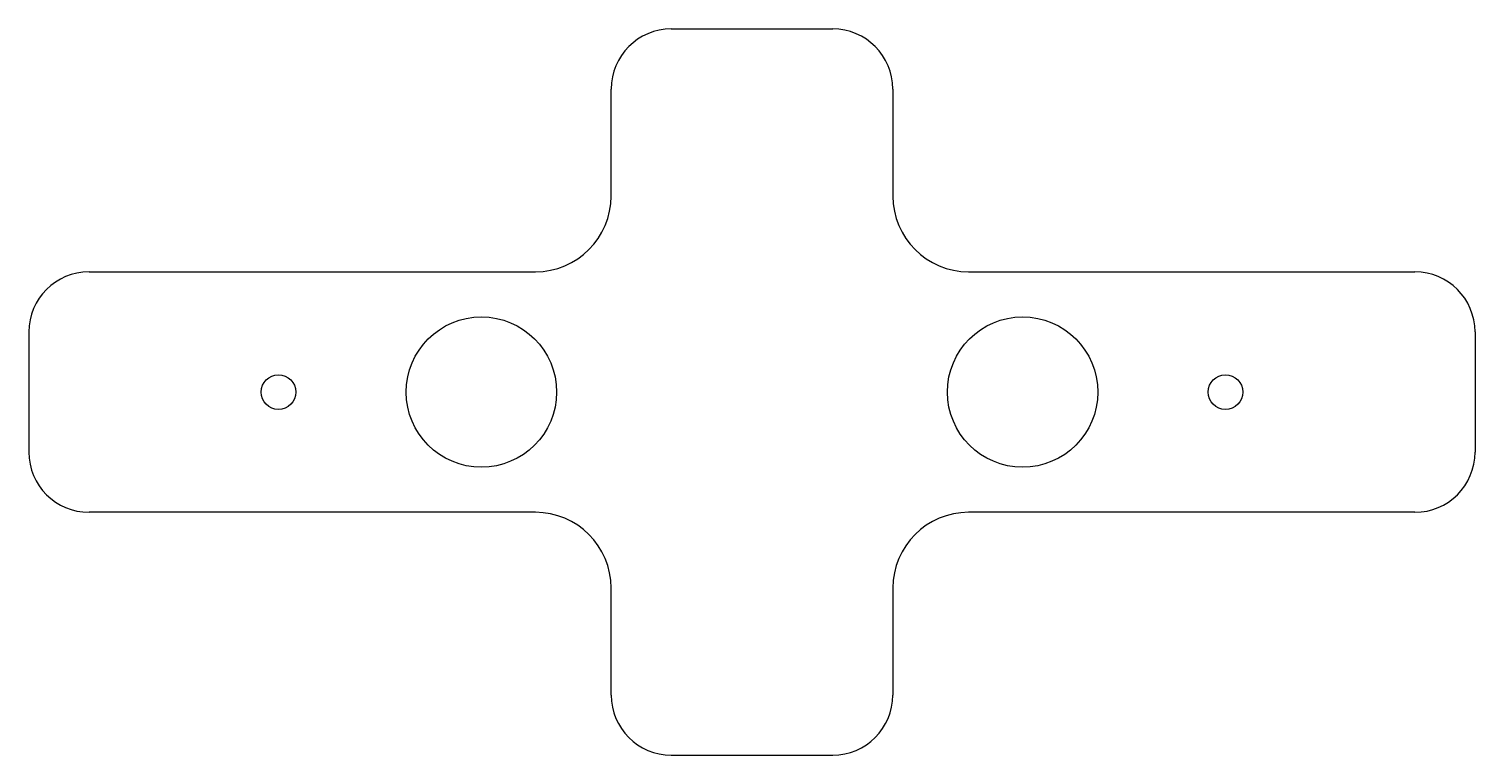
# Model space of a CAD drawing. Header units: millimetres. Extents: x -77 to 76, y -220 to -143.
import ezdxf

# ---------------------------------------------------------------- set-up
doc = ezdxf.new("R2010")
doc.units = ezdxf.units.MM

msp = doc.modelspace()

# ---------------------------------------------------------------- linework, layer by layer
at = {"color": 7, "linetype": 'Continuous', "lineweight": 25}
for p, q in [((-9.32, -143.16), (7.73, -143.16)), ((-15.67, -160.81), (-15.67, -149.51)), ((14.08, -149.51), (14.08, -160.81)), ((-70.8, -168.81), (-23.67, -168.81)), ((22.08, -168.81), (69.2, -168.81)), ((-77.15, -175.16), (-77.15, -187.86)), ((75.55, -175.16), (75.55, -187.86)), ((-23.67, -194.21), (-70.8, -194.21)), ((69.2, -194.21), (22.08, -194.21)), ((-15.67, -213.51), (-15.67, -202.21)), ((14.08, -202.21), (14.08, -213.51)), ((-9.32, -219.86), (7.73, -219.86))]:
    msp.add_line(p, q, dxfattribs=at)
for centre, radius in [((-29.37, -181.51), 7.94), ((27.78, -181.51), 7.94), ((-50.8, -181.51), 1.83), ((49.2, -181.51), 1.83)]:
    msp.add_circle(centre, radius, dxfattribs=at)
for centre, radius, start, end in [((-9.32, -149.51), 6.35, 90, 180), ((7.73, -149.51), 6.35, 0, 90), ((-23.67, -160.81), 8, 270, 0), ((22.08, -160.81), 8, 180, 270), ((-70.8, -175.16), 6.35, 90, 180), ((69.2, -175.16), 6.35, 0, 90), ((-70.8, -187.86), 6.35, 180, 270), ((69.2, -187.86), 6.35, 270, 0), ((-23.67, -202.21), 8, 0, 90), ((22.08, -202.21), 8, 90, 180), ((-9.32, -213.51), 6.35, 180, 270), ((7.73, -213.51), 6.35, 270, 0)]:
    msp.add_arc(centre, radius, start, end, dxfattribs=at)

doc.saveas('drawing.dxf')
